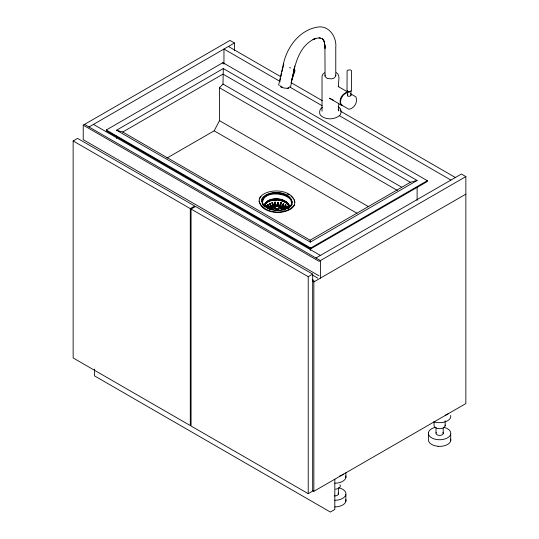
<?xml version="1.0" encoding="UTF-8"?>
<svg xmlns="http://www.w3.org/2000/svg" width="539" height="539" viewBox="0 0 539 539"><rect width="100%" height="100%" fill="white"/><g stroke="black" fill="none" stroke-linecap="round" stroke-linejoin="round"><path stroke-width="0.81" d="M324.31 42.109L325.078 48.375L324.896 44.636L325.078 76.612L327.402 78.512L331.472 78.856A5.693 3.281 -0.1 0 0 334.604 77.636L335.77 75.79L335.77 47.56C336.855 37.07 328.985 24.929 317.33 27.125C299.462 30.157 286.964 47.061 283.386 64.074L278.73 84.657L278.953 85.31M347.567 91.34L347.412 90.693L347.594 96.009L349.427 96.414L350.936 95.544L350.99 90.99L349.447 91.886L348.342 91.792L347.21 91.219L347.022 90.437L347.096 70.865L347.763 70.137L350.384 69.875L351.34 70.434L351.529 71.229L351.381 90.801L349.474 91.92L348.154 91.778M278.016 206.194L278.043 205.986A4.474 0.344 -86.9 0 0 278.346 202.408L277.7 202.341A4.474 0.344 -86.9 0 1 277.396 205.925L277.363 206.269M223.301 68.561L116.512 130.216L310.329 242.112L417.119 180.464L223.301 68.561L223.005 84.05L219.494 87.742L219.494 120.662L214.151 130.822L166.922 158.089M261.543 201.599L261.92 198.817C267.789 188.771 293.58 190.523 292.017 204.557L290.615 206.673M264.13 206.013C266.92 195.495 286.977 196.722 289.807 206.794M264.231 205.602L264.44 204.328L266.906 201.573M264.454 206.767L264.757 204.382C269.898 196.809 283.13 197.759 288.783 204.254M264.615 206.026L264.918 204.187M264.615 206.639L264.918 204.807L266.037 203.109L267.91 201.674M264.777 206.774L265.073 204.961L266.313 203.203M264.925 206.646L265.222 204.854M289.12 207.784L289.322 206.558M282.571 205.197A4.278 2.095 -66.5 0 1 281.365 206.835L279.957 206.585L279.795 207.407L279.182 207.252L279.465 206.235A4.393 1.28 -77.5 0 0 280.59 202.799L281.25 202.947M280.085 206.511A4.548 1.327 -77.5 0 0 281.25 202.947L281.27 202.832M324.977 75.898L325.125 75.19M290.561 87.048C294.099 69.511 296.706 46.26 315.746 38.303L312.991 39.549L317.303 38.114L320.435 38.107M279.795 81.504L280.523 78.243M280.88 76.605L281.607 73.344M281.971 71.707L283.79 63.925M291.323 82.049L292.05 78.782M292.414 77.144L293.135 73.877M293.499 72.239L294.227 68.972M279.182 207.252L279.471 206.349A4.548 1.327 -77.5 0 0 280.637 202.792M283.238 203.661L283.878 203.796L283.575 204.429M283.346 203.56L282.342 205.75A4.406 2.163 -66.5 0 1 281.378 206.956L280.893 207.791L281.425 208.034L281.89 207.077A4.278 2.095 -66.5 0 0 283.103 205.44M285.454 204.874L286.014 205.096L284.68 207.097A4.406 2.877 -52.5 0 1 283.393 208.121L284.174 208.869A4.548 3.47 -33.5 0 0 287.213 206.397L287.092 206.356A4.393 3.349 -33.5 0 1 284.154 208.748L283.413 209.503L283.682 209.853L284.444 209.22A4.548 3.47 -33.5 0 0 287.482 206.747L287.267 206.296M285.603 204.793L284.572 206.289A4.278 2.789 -52.5 0 1 282.962 207.69L282.335 208.425L282.753 208.862L283.379 208A4.278 2.789 -52.5 0 0 284.99 206.592L286.014 205.096M294.59 66.957L294.712 66.041M280.893 207.791L281.169 207.01M282.887 204.746L283.116 204.214M283.42 204.988L283.649 204.449M283.352 204.941L282.874 205.986A4.406 2.163 -66.5 0 1 281.904 207.198L281.702 207.38M287.125 206.289L287.361 206.707A4.393 3.349 -33.5 0 1 284.424 209.098L283.682 209.853M288.23 207.973L288.042 208A4.474 3.632 -9.3 0 1 287.341 208.768M282.335 208.559L282.975 207.818A4.406 2.877 -52.5 0 0 284.269 206.787L285.299 205.406M347.446 95.228L347.951 94.44M259.367 198.857L261.004 196.385M261.92 199.309C268.53 189.694 288.331 190.9 292.394 202.266M262.224 199.619L263.598 197.55M264.757 204.908L265.895 203.19L267.789 201.734L270.389 200.596M266.091 206.188L266.468 205.844L267.573 207.219A4.71 3.517 37.6 0 0 269.534 208.425L270.295 209.22L270.073 209.556L269.284 208.896A4.878 3.638 37.6 0 1 267.256 207.643L266.091 206.188L266.468 205.844M269.385 209.361L269.311 208.768A4.71 3.517 37.6 0 1 267.344 207.562L266.239 206.181M274.668 207.064C273.313 209.765 279.997 210.378 279.458 207.528M292.017 204.065C285.394 213.821 265.619 212.555 261.543 201.108M294.57 204.517C286.842 215.762 263.679 214.347 258.929 201.054M283.413 209.503L283.844 208.964M292.138 79.631L294.422 70.912L293.95 68.891M324.646 72.758L322.8 74.328L322.019 76.316L322.019 111.189M322.349 107.355C319.587 108.797 318.906 112.476 320.321 115.097C325.448 120.318 335.13 119.914 340.237 114.847L341.147 112.456L340.412 110.091M265.895 202.664L267.155 201.701M266.185 203.291L268.132 201.808M270.881 208.606L270.214 207.717A4.804 3.086 53.6 0 1 268.9 206.673C266.798 204.591 267.87 203.702 269.278 206.383A4.804 3.086 53.6 0 0 270.591 207.427L271.252 208.317L270.881 208.606L270.194 207.838A4.972 3.2 53.6 0 1 268.833 206.754L267.742 205.325M267.418 204.699L267.923 204.422M268.948 207.212L269.918 206.471M270.49 207.859L269.513 208.553A4.878 3.638 37.6 0 1 267.479 207.299L266.32 205.844M270.868 207.569L271.797 207.03C271.582 208.411 273.354 207.192 272.101 207.697M270.093 208.297L270.49 207.993M267.795 204.409L269.21 206.464A4.972 3.2 53.6 0 0 270.571 207.549L271.265 207.394M270.881 208.478L271.252 208.189M270.78 209.119L274.351 207.454M270.78 209.253L271.919 208.485M287.819 208.195C296.854 203.277 287.509 193.548 280.267 193.764M280.603 202.718L281.217 202.873M319.095 275.853L83.228 139.675L83.228 125.149L229.991 40.418L234.445 42.992L234.445 50.511M88.996 126.968L234.445 42.992M73.142 140.962L77.596 138.388L194.741 206.026L190.287 208.6L73.142 140.962L73.142 357.943L190.287 425.574L190.287 208.6M106.291 129.993L222.917 62.659L427.333 180.68L427.333 181.515L310.713 248.843L106.291 130.829L106.291 129.993L310.713 248.014L427.333 180.68M116.512 130.216L122.724 132.015L223.005 74.112L410.381 182.297L417.119 180.464M191.076 209.051L195.529 206.477L312.674 274.115L312.674 491.096L308.22 493.663L191.076 426.032L191.076 209.051L308.22 276.689L312.674 274.115M122.724 132.015L310.1 240.192L410.381 182.297M315.955 257.999L461.404 174.023L465.858 176.597L465.858 403.563L313.853 491.319L312.586 490.584M465.858 176.597L319.095 261.327L83.228 125.149M465.858 194.148L313.853 281.904L312.398 281.068M291.855 79.213L295.001 70.791L294.732 69.733L293.802 69.208M267.553 201.074L270.133 199.956M267.789 201.215C272.397 198.817 277.942 198.851 282.82 200.393M268.024 201.876L270.558 200.757L276.52 199.956M272.101 207.832L271.568 206.976A4.972 2.5 65.7 0 1 270.504 205.716L269.392 203.486L270.019 203.378M269.392 203.486L269.992 203.297M270.565 206.188L271.851 205.628M269.898 203.264L271.056 205.426A4.804 2.419 65.7 0 0 272.08 206.639L273.455 206.444L273.657 207.279L274.25 207.144L273.906 206.114A4.71 1.563 75.6 0 1 273.037 204.274C273.01 202.684 271.366 201.781 272.215 203.897M270.531 207.69L275.294 206.039M275.058 206.76L275.584 206.538M271.838 208.438L274.917 207.535M278.663 208.842L276.453 209.139L274.755 208.162M288.405 87.769L288.992 87.567M347.588 92.358C342.366 92.93 338.62 99.493 340.715 104.296L342.555 105.368M348.187 92.432L345.587 93.126L342.986 95.437L341.086 98.745L340.385 102.161L341.389 104.97L348.895 109.269C354.251 108.629 358.085 101.918 355.969 96.966L350.397 93.591M268.921 194.471L270.356 194.155M270.308 200.643L273.327 199.949M270.477 200.811C276.878 199.08 286.923 199.888 289.16 207.299M271.885 202.63L272.478 202.502M272.613 205.46L274.135 205.123M274.048 206.316L275.355 206.141L275.436 206.989M274.25 207.016L273.657 207.279M273.246 207.825L274.351 207.582M285.178 209.321L277.545 210.345L269.756 208.991M284.848 209.914L284.12 209.186M288.884 88.1L287.233 88.288L288.116 88.228M273.28 199.989L276.507 199.774M274.728 202.199L275.395 202.213L274.755 202.327A4.561 0.62 84.5 0 0 275.301 205.925L275.355 206.141M274.957 205.083L276.608 204.988M274.924 205.224L276.601 205.13M275.995 206.107L277.363 206.134M287.55 88.362L283.649 87.972L280.576 86.792M333.392 100.214L329.396 98.186L342.063 105.523L340.122 104.384M280.334 193.851C271.858 190.462 253.68 199.43 266.899 207.744M276.5 199.814L279.754 200.131M277.241 205.191L278.515 205.319M289.477 67.759L290.636 67.88M438.18 446.299L435.357 445.861A11.184 6.455 0 0 1 428.498 439.042L428.518 432.44M279.721 200.084L282.82 200.912M279.687 200.306L285.266 202.246M279.108 205.231L280.678 205.635M279.148 205.379L280.745 205.79M278.703 206.262L279.35 206.43M278.703 206.397L279.35 206.558M278.926 206.565L280.354 206.929M279.182 207.124L279.795 207.407M318.933 37.595L321.992 38.646L323.38 40.034L322.335 38.458L324.478 41.86L323.528 40.203L324.673 43.046L324.323 41.941M287.327 193.973L289.248 194.842M284.68 195.091L286.613 195.96M282.746 200.245L287.577 203.136M282.746 200.865L285.488 202.118M283.258 203.587L283.79 203.823M281.466 205.837L282.827 206.45M281.702 207.245L282.705 207.825M280.893 207.663L281.425 208.034M280.24 207.845L282.901 209.516M280.24 207.98L281.735 208.654M280.118 208.041L282.712 209.536M281.129 86.705L282.503 87.338M347.372 91.792L338.135 86.469L338.714 86.813C337.576 82.433 341.18 75.527 336.336 72.61M228.421 46.469L280.792 76.713M290.979 82.588L322.255 100.652M341.174 111.566L455.374 177.506M279.977 81.382L223.961 49.042L223.961 64.175M289.43 86.84L322.167 105.738M339.624 115.818L450.921 180.08M223.005 84.05L401.636 187.181M219.494 87.742L397.391 190.449M219.494 120.662L368.231 206.538M214.151 130.822L357.054 213.323M93.449 124.394L320.409 255.425M84.542 124.394L320.409 260.573L320.409 278.124M312.694 275.18L317.788 278.124M312.398 279.552L313.853 280.395L313.853 491.319M291.053 196.176L293.236 198.339M287.887 196.722L289.147 197.651M289.827 198.595C283.184 192.295 261.604 191.022 262.614 203.809M285.38 201.438L288.783 204.705L289.483 207.306M285.38 202.051L287.577 203.661M285.481 204.8L285.899 205.11M283.514 206.76L285.811 208.849M284.403 209.038L279.957 206.72L280.078 206.39A4.393 1.28 -77.5 0 0 281.196 202.954M282.261 207.63L282.705 207.96M282.335 208.425L282.753 208.862M278.737 206.841L279.175 207.165M272.296 206.949L272.067 206.754A4.972 2.5 65.7 0 1 271.002 205.5L270.147 203.931M271.797 207.03L271.582 206.855A4.804 2.419 65.7 0 1 270.551 205.642L269.52 203.594M338.115 106.661L340.365 108.635L341.147 111.101M279.835 85.553L280.475 86.159M269.621 208.869L270.073 209.428M290.191 198.648L291.013 199.72M287.435 203.574L288.938 205.426M287.172 203.654L288.486 205.359L289.012 207.165M283.561 208.458L283.844 208.829M284.114 209.314L284.518 210.082M283.413 209.368L283.682 209.718M263.241 205.089L264.157 206.275M262.224 203.917L263.059 205.009M273.455 206.444L273.32 206.242A4.71 1.563 75.6 0 1 272.444 204.402M273.455 206.578L273.307 206.363A4.878 1.617 75.6 0 1 272.404 204.456L271.966 202.752M270.868 207.704L271.252 208.317M272.296 206.814L272.599 207.609M272.855 203.735L273.037 204.274M338.148 109.147L338.714 110.98L338.714 103.582M350.788 95.053L350.936 95.544M294.22 199.612L295.008 202.32M288.938 204.908L289.483 206.781M288.783 205.319L289.322 207.171M288.082 207.939L288.19 208.317M274.25 207.144L273.9 206.228A4.878 1.617 75.6 0 1 272.997 204.328M275.995 206.235L275.941 205.891A4.561 0.62 84.5 0 1 275.402 202.293L275.368 202.165M335.656 75.103L335.77 75.79M283.602 64.363L283.662 64.848M310.1 240.192L310.329 242.112M450.698 434.164L450.698 440.761M445.153 420.851L445.153 425.864M443.213 428.074L443.213 433.578M436.004 427.515L436.004 433.019M434.063 421.66L434.063 425.001A5.592 3.227 0 0 0 439.595 428.667A5.592 3.227 0 0 0 445.153 425.022M417.119 187.121L417.119 200.434M345.87 472.676L345.87 477.628M345.87 494.687L345.87 501.283M338.384 487.808L338.384 494.101M334.82 479.218L334.82 509.476L330.367 512.05L94.5 375.872L94.5 369.148M310.713 248.014L310.713 248.843M310.329 247.94L310.329 250.44M308.22 276.689L308.22 493.663M222.917 62.659L222.917 63.494M116.512 136.037L116.512 138.536M278.36 202.394A4.629 0.357 -86.9 0 1 278.05 206.1M277.713 202.334A4.629 0.357 -86.9 0 1 277.396 206.039M275.941 206.006A4.723 0.64 84.5 0 1 275.375 202.28M275.294 206.039A4.723 0.64 84.5 0 1 274.735 202.314M288.176 208.061A4.629 3.766 -9.3 0 1 287.846 208.478M443.866 427.333A11.184 6.455 0 0 1 448.495 437.223A11.184 6.455 0 0 1 430.749 437.244A11.184 6.455 0 0 1 435.31 427.339M442.97 432.5A3.632 2.095 0 0 1 439.602 435.397A3.632 2.095 0 0 1 436.253 432.494M450.698 415.414A11.184 6.455 0 0 1 445.814 421.613A11.184 6.455 0 0 1 434.03 421.835M450.698 439.076A11.151 6.434 0 0 1 438.173 446.319M448.475 413.575A11.184 6.455 0 0 1 445.214 415.225M339.038 487.856A11.184 6.455 0 0 1 345.748 495.065A11.184 6.455 0 0 1 334.807 500.28M338.142 493.023A3.632 2.095 0 0 1 334.315 495.907M339.947 484.729A5.592 3.227 0 0 1 335.521 489.156M345.87 475.937A11.184 6.455 0 0 1 334.807 483.22M345.863 499.599A11.151 6.434 0 0 1 334.807 506.903M343.646 474.098A11.184 6.455 0 0 1 339.738 475.95M259.367 198.372C257.164 214.569 288.149 216.712 294.57 205.002C296.773 188.805 265.788 186.662 259.367 198.372M274.432 206.895C278.683 213.781 282.47 202.226 274.432 206.895"/></g></svg>
